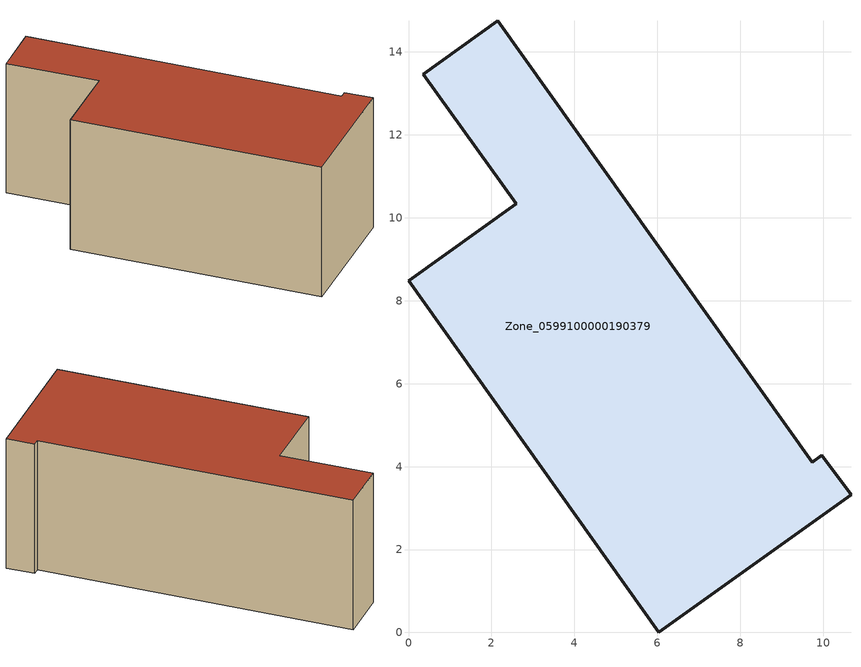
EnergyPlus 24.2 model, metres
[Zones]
Zone_0599100000190379
 floor ground (C_G): 9.97,4.27 10.67,3.32 6.04,0 0,8.48 2.59,10.34 0.35,13.47 2.15,14.76 9.73,4.11 z0
 wall outside (C_F): 10.67,3.32 9.97,4.27 9.73,4.11 2.15,14.76 0.35,13.47 2.59,10.34 0,8.48 6.04,0 10.67,3.32 z0:5.81
 roof outside (C_R): 9.73,4.11 2.15,14.76 0.35,13.47 2.59,10.34 0,8.48 6.04,0 10.67,3.32 9.97,4.27 z5.81
[BUILDING]
Pand.0599100000190379: North Axis=0; Terrain=City; Loads Convergence Tolerance Value=0.04; Temperature Convergence Tolerance Value=0.4; Solar Distribution=FullExterior; Maximum Number of Warmup Days=25; Minimum Number of Warmup Days=1
[Site:Location]
Rotterdam.The.Hague.AP_ZH_NLD Design_Conditions: Latitude=51.96; Longitude=4.45; Time Zone=1; Elevation=-4.5
[SITE:GROUNDTEMPERATURE:BUILDINGSURFACE]
18, 18, 18, 18, 18, 18, 18, 18, 18, 18, 18, 18
[MATERIAL] Thermal Absorptance=0.9; Solar Absorptance=0.7; Visible Absorptance=0.7
Name | Roughness | Thickness | Conductivity | Density | Specific Heat
G.TI.1975-1991 | MediumSmooth | 0.15 | 0.288461 | 540 | 1210
F.TI.1975-1991 | Rough | 0.3 | 0.230769 | 1920 | 840
R.TI.1975-1991 | MediumRough | 0.2 | 0.153846 | 1500 | 1000
[CONSTRUCTION]
C_G: G.TI.1975-1991
C_F: F.TI.1975-1991
C_R: R.TI.1975-1991
[ZONE]
Zone_0599100000190379: Type=1; Multiplier=1; Ceiling Height=Autocalculate; Volume=Autocalculate; Floor Area=autocalculate; Part of Total Floor Area=Yes
[ZONEINFILTRATION:DESIGNFLOWRATE]
Infil_Zone_0599100000190379: Zone or ZoneList or Space or SpaceList=Zone_0599100000190379; Schedule=AlwaysOn; Design Flow Rate Calculation Method=Flow/Area; Flow Rate per Floor Area=0.003; Constant Term Coefficient=1; Temperature Term Coefficient=0; Velocity Term Coefficient=0; Velocity Squared Term Coefficient=0
[HVACTEMPLATE:ZONE:IDEALLOADSAIRSYSTEM]
Zone_0599100000190379: Maximum Heating Supply Air Temperature=50; Minimum Cooling Supply Air Temperature=13; Maximum Heating Supply Air Humidity Ratio=0.0156; Minimum Cooling Supply Air Humidity Ratio=0.0077; Heating Limit=NoLimit; Cooling Limit=NoLimit; Dehumidification Control Type=ConstantSensibleHeatRatio; Cooling Sensible Heat Ratio=0.7; Dehumidification Setpoint=60; Humidification Control Type=None; Humidification Setpoint=30; Outdoor Air Method=None; Outdoor Air Flow Rate per Person=0.00944; Outdoor Air Flow Rate per Zone Floor Area=0; Outdoor Air Flow Rate per Zone=0; Demand Controlled Ventilation Type=None; Outdoor Air Economizer Type=NoEconomizer; Heat Recovery Type=None; Sensible Heat Recovery Effectiveness=0.7; Latent Heat Recovery Effectiveness=0.65
[ZONECONTROL:THERMOSTAT]
ThermostatControl_Zone_0599100000190379: Zone or ZoneList=Zone_0599100000190379; Control Type Schedule=DualSetpointControlType; Control 1=Thermostat_Zone_0599100000190379; Temperature Difference Between Cutout And Setpoint=0
[THERMOSTATSETPOINT:DUALSETPOINT]
Thermostat_Zone_0599100000190379: Heating Setpoint Temperature Schedule=HeatingSetpoint_Zone_0599100000190379; Cooling Setpoint Temperature Schedule=CoolingSetpoint_Zone_0599100000190379
[SCHEDULE:COMPACT]
HeatingSetpoint_Zone_0599100000190379: Through: 12/31, For: AllDays, Until: 24:00, 21
CoolingSetpoint_Zone_0599100000190379: Through: 12/31, For: AllDays, Until: 24:00, 24
DualSetpointControlType: Through: 12/31, For: AllDays, Until: 24:00, 4
AlwaysOn: Through: 12/31, For: AllDays, Until: 24:00, 1
